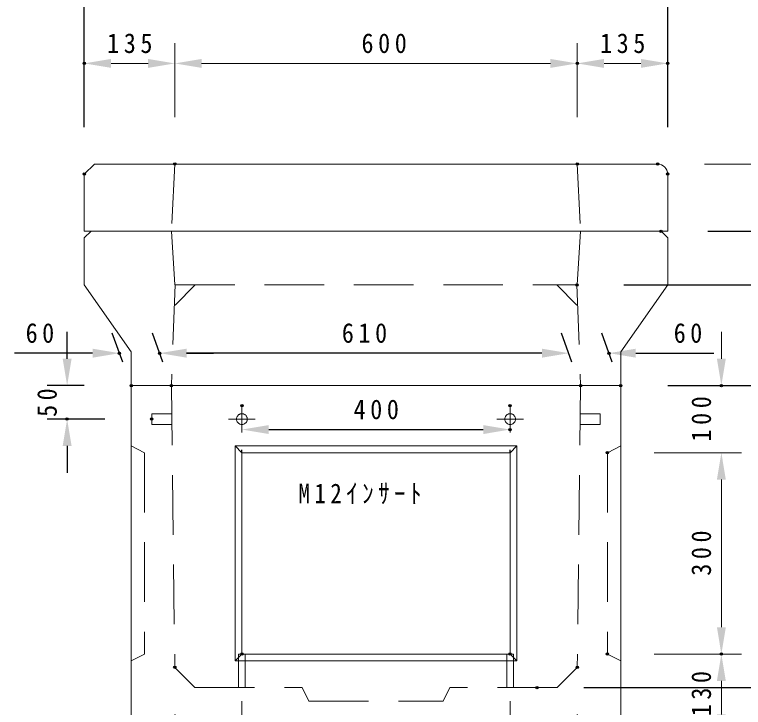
# Model space of a CAD drawing. Units: millimetres, scale not verified. Extents: x -4060 to 4060, y -2828 to 2828.
# Drawn here: x 2280 to 3366, y 796 to 1829 of the extents above; entities that cross this region are included whole.
import ezdxf

# ---------------------------------------------------------------- set-up
doc = ezdxf.new("R2010")
doc.units = ezdxf.units.MM
doc.header["$LTSCALE"] = 7
doc.header["$PDMODE"] = 32
doc.header["$PDSIZE"] = 3.5
doc.linetypes.add('USER1', pattern=[19.05, 12.7, -6.35])
for name, color, linetype, lineweight in [('0-1_DASHED', 7, 'USER1', 18), ('0-5_TXT', 7, 'Continuous', 18), ('0-7_LAYER', 7, 'Continuous', 18), ('0-A_NO', 7, 'Continuous', 18), ('0-B_NO2', 7, 'USER1', 18), ('0-C_CR', 7, 'Continuous', 18), ('0-F_CR2', 7, 'USER1', 18)]:
    doc.layers.add(name, color=color, linetype=linetype, lineweight=lineweight)
doc.layers.add('0-2_DIM', color=7, linetype='Continuous')
doc.layers.add('0-8_Defpoints', color=7, linetype='Continuous')
doc.styles.add('ＭＳ ゴシック', font='')
doc.styles.get('ＭＳ ゴシック').set_extended_font_data('MS Gothic')

# ---------------------------------------------------------------- blocks, each defined once
blk = doc.blocks.new('D36')
at = {"layer": '0-2_DIM'}
for p, q in [((6447.909, 4173.438), (6447.909, 4213.438)), ((6473.494, 4133.438), (6417.909, 4133.438)), ((6504.089, 4083.438), (6417.909, 4083.438)), ((6447.909, 4043.438), (6447.909, 4003.438))]:
    blk.add_line(p, q, dxfattribs=at)
for points in [[(6441.242, 4173.438), (6454.576, 4173.438), (6447.909, 4133.438)], [(6441.242, 4043.438), (6454.576, 4043.438), (6447.909, 4083.438)]]:
    blk.add_solid(points, dxfattribs=at)
at = {"layer": '0-8_Defpoints'}
for p in [(6543.494, 4133.438), (6447.909, 4083.438), (6574.089, 4083.438)]:
    blk.add_point(p, dxfattribs=at)
at = {"layer": '0-2_DIM', "insert": (6432.909, 4086.738), "char_height": 29.33, "attachment_point": 7, "rotation": 90, "style": 'ＭＳ ゴシック'}
blk.add_mtext('\\T1.37;\\W0.9;50', dxfattribs=at)
blk = doc.blocks.new('D37')
at = {"layer": '0-2_DIM'}
for p, q in [((6748.494, 4067.878), (7068.494, 4067.878)), ((6708.494, 4033.438), (6708.494, 4037.878)), ((7108.494, 4033.438), (7108.494, 4037.878))]:
    blk.add_line(p, q, dxfattribs=at)
for points in [[(6748.494, 4074.545), (6748.494, 4061.211), (6708.494, 4067.878)], [(7068.494, 4074.545), (7068.494, 4061.211), (7108.494, 4067.878)]]:
    blk.add_solid(points, dxfattribs=at)
at = {"layer": '0-8_Defpoints'}
for p in [(6708.494, 4103.438), (7108.494, 4103.438), (7108.494, 4067.878)]:
    blk.add_point(p, dxfattribs=at)
at = {"layer": '0-2_DIM', "insert": (6875.094, 4082.878), "char_height": 29.33, "attachment_point": 7, "style": 'ＭＳ ゴシック'}
blk.add_mtext('\\T1.38;\\W0.9;400', dxfattribs=at)
blk = doc.blocks.new('D38')
at = {"layer": '0-2_DIM'}
for p, q in [((6530.755, 4168.438), (6515.02, 4211.67)), ((6590.755, 4168.438), (6575.02, 4211.67)), ((6485.939, 4181.67), (6369.513, 4181.67)), ((6625.939, 4181.67), (6665.939, 4181.67))]:
    blk.add_line(p, q, dxfattribs=at)
for points in [[(6485.939, 4188.337), (6485.939, 4175.004), (6525.939, 4181.67)], [(6625.939, 4188.337), (6625.939, 4175.004), (6585.939, 4181.67)]]:
    blk.add_solid(points, dxfattribs=at)
at = {"layer": '0-8_Defpoints'}
for p in [(6525.939, 4181.67), (6543.494, 4133.438), (6603.494, 4133.438)]:
    blk.add_point(p, dxfattribs=at)
at = {"layer": '0-2_DIM', "insert": (6386.026, 4196.67), "char_height": 29.33, "attachment_point": 7, "style": 'ＭＳ ゴシック'}
blk.add_mtext('\\T1.37;\\W0.9;60', dxfattribs=at)
blk = doc.blocks.new('D39')
at = {"layer": '0-2_DIM'}
for p, q in [((7200.755, 4168.438), (7185.02, 4211.67)), ((7260.755, 4168.438), (7245.02, 4211.67)), ((7155.939, 4181.67), (7115.939, 4181.67)), ((7295.939, 4181.67), (7412.364, 4181.67))]:
    blk.add_line(p, q, dxfattribs=at)
for points in [[(7155.939, 4188.337), (7155.939, 4175.004), (7195.939, 4181.67)], [(7295.939, 4188.337), (7295.939, 4175.004), (7255.939, 4181.67)]]:
    blk.add_solid(points, dxfattribs=at)
at = {"layer": '0-8_Defpoints'}
for p in [(7255.939, 4181.67), (7213.494, 4133.438), (7273.494, 4133.438)]:
    blk.add_point(p, dxfattribs=at)
at = {"layer": '0-2_DIM', "insert": (7352.451, 4196.67), "char_height": 29.33, "attachment_point": 7, "style": 'ＭＳ ゴシック'}
blk.add_mtext('\\T1.37;\\W0.9;60', dxfattribs=at)
blk = doc.blocks.new('D40')
at = {"layer": '0-2_DIM'}
for p, q in [((6590.755, 4168.438), (6575.02, 4211.67)), ((7200.755, 4168.438), (7185.02, 4211.67)), ((7155.939, 4181.67), (6625.939, 4181.67))]:
    blk.add_line(p, q, dxfattribs=at)
for points in [[(6625.939, 4188.337), (6625.939, 4175.004), (6585.939, 4181.67)], [(7155.939, 4188.337), (7155.939, 4175.004), (7195.939, 4181.67)]]:
    blk.add_solid(points, dxfattribs=at)
at = {"layer": '0-8_Defpoints'}
for p in [(6585.939, 4181.67), (6603.494, 4133.438), (7213.494, 4133.438)]:
    blk.add_point(p, dxfattribs=at)
at = {"layer": '0-2_DIM', "insert": (6857.539, 4196.67), "char_height": 29.33, "attachment_point": 7, "style": 'ＭＳ ゴシック'}
blk.add_mtext('\\T1.38;\\W0.9;610', dxfattribs=at)
blk = doc.blocks.new('D42')
at = {"layer": '0-2_DIM'}
for p, q in [((6608.494, 3643.438), (6608.494, 3273.438)), ((7208.494, 3643.438), (7208.494, 3273.438)), ((7168.494, 3303.438), (6648.494, 3303.438))]:
    blk.add_line(p, q, dxfattribs=at)
for points in [[(6648.494, 3310.105), (6648.494, 3296.771), (6608.494, 3303.438)], [(7168.494, 3310.105), (7168.494, 3296.771), (7208.494, 3303.438)]]:
    blk.add_solid(points, dxfattribs=at)
at = {"layer": '0-8_Defpoints'}
for p in [(6608.494, 3713.438), (7208.494, 3713.438), (6608.494, 3303.438)]:
    blk.add_point(p, dxfattribs=at)
at = {"layer": '0-2_DIM', "insert": (6875.094, 3318.438), "char_height": 29.33, "attachment_point": 7, "style": 'ＭＳ ゴシック'}
blk.add_mtext('\\T1.38;\\W0.9;600', dxfattribs=at)
blk = doc.blocks.new('D43')
at = {"layer": '0-8_Defpoints'}
for p in [(6708.494, 3733.438), (7108.494, 3733.438), (6708.494, 3453.438)]:
    blk.add_point(p, dxfattribs=at)
at = {"layer": '0-A_NO'}
for p, q in [((6708.494, 3663.438), (6708.494, 3423.438)), ((7108.494, 3663.438), (7108.494, 3423.438)), ((7068.494, 3453.438), (6748.494, 3453.438))]:
    blk.add_line(p, q, dxfattribs=at)
for points in [[(6748.494, 3460.105), (6748.494, 3446.771), (6708.494, 3453.438)], [(7068.494, 3460.105), (7068.494, 3446.771), (7108.494, 3453.438)]]:
    blk.add_solid(points, dxfattribs=at)
at = {"layer": '0-A_NO', "insert": (6875.094, 3468.438), "char_height": 29.33, "attachment_point": 7, "style": 'ＭＳ ゴシック'}
blk.add_mtext('\\T1.38;\\W0.9;400', dxfattribs=at)
blk = doc.blocks.new('D44')
at = {"layer": '0-2_DIM'}
for p, q in [((7343.494, 4133.438), (7753.494, 4133.438)), ((7723.494, 3643.438), (7723.494, 4093.438)), ((7333.494, 3603.438), (7753.494, 3603.438))]:
    blk.add_line(p, q, dxfattribs=at)
for points in [[(7716.827, 4093.438), (7730.16, 4093.438), (7723.494, 4133.438)], [(7716.827, 3643.438), (7730.16, 3643.438), (7723.494, 3603.438)]]:
    blk.add_solid(points, dxfattribs=at)
at = {"layer": '0-8_Defpoints'}
for p in [(7273.494, 4133.438), (7723.494, 4133.438), (7263.494, 3603.438)]:
    blk.add_point(p, dxfattribs=at)
at = {"layer": '0-2_DIM', "insert": (7708.494, 3835.038), "char_height": 29.33, "attachment_point": 7, "rotation": 90, "style": 'ＭＳ ゴシック'}
blk.add_mtext('\\T1.38;\\W0.9;530', dxfattribs=at)
blk = doc.blocks.new('D45')
at = {"layer": '0-2_DIM'}
for p, q in [((7573.494, 3723.438), (7573.494, 3763.438)), ((7218.494, 3683.438), (7603.494, 3683.438)), ((7333.494, 3603.438), (7603.494, 3603.438)), ((7573.494, 3563.438), (7573.494, 3523.438))]:
    blk.add_line(p, q, dxfattribs=at)
for points in [[(7566.827, 3723.438), (7580.16, 3723.438), (7573.494, 3683.438)], [(7566.827, 3563.438), (7580.16, 3563.438), (7573.494, 3603.438)]]:
    blk.add_solid(points, dxfattribs=at)
at = {"layer": '0-8_Defpoints'}
for p in [(7148.494, 3683.438), (7263.494, 3603.438), (7573.494, 3603.438)]:
    blk.add_point(p, dxfattribs=at)
at = {"layer": '0-2_DIM', "insert": (7558.494, 3621.738), "char_height": 29.33, "attachment_point": 7, "rotation": 90, "style": 'ＭＳ ゴシック'}
blk.add_mtext('\\T1.37;\\W0.9;80', dxfattribs=at)
blk = doc.blocks.new('D46')
at = {"layer": '0-2_DIM'}
for p, q in [((7343.494, 4133.438), (7603.494, 4133.438)), ((7573.494, 3723.438), (7573.494, 4093.438)), ((7218.494, 3683.438), (7603.494, 3683.438))]:
    blk.add_line(p, q, dxfattribs=at)
for points in [[(7566.827, 4093.438), (7580.16, 4093.438), (7573.494, 4133.438)], [(7566.827, 3723.438), (7580.16, 3723.438), (7573.494, 3683.438)]]:
    blk.add_solid(points, dxfattribs=at)
at = {"layer": '0-8_Defpoints'}
for p in [(7273.494, 4133.438), (7573.494, 4133.438), (7148.494, 3683.438)]:
    blk.add_point(p, dxfattribs=at)
at = {"layer": '0-2_DIM', "insert": (7558.494, 3875.038), "char_height": 29.33, "attachment_point": 7, "rotation": 90, "style": 'ＭＳ ゴシック'}
blk.add_mtext('\\T1.38;\\W0.9;450', dxfattribs=at)
blk = doc.blocks.new('D47')
at = {"layer": '0-8_Defpoints'}
for p in [(7253.494, 3733.438), (7263.494, 3603.438), (7423.494, 3603.438)]:
    blk.add_point(p, dxfattribs=at)
at = {"layer": '0-A_NO'}
for p, q in [((7323.494, 3733.438), (7453.494, 3733.438)), ((7423.494, 3693.438), (7423.494, 3643.438)), ((7333.494, 3603.438), (7453.494, 3603.438))]:
    blk.add_line(p, q, dxfattribs=at)
for points in [[(7416.827, 3693.438), (7430.16, 3693.438), (7423.494, 3733.438)], [(7416.827, 3643.438), (7430.16, 3643.438), (7423.494, 3603.438)]]:
    blk.add_solid(points, dxfattribs=at)
at = {"layer": '0-A_NO', "insert": (7408.494, 3640.606), "char_height": 29.33, "attachment_point": 7, "rotation": 90, "style": 'ＭＳ ゴシック'}
blk.add_mtext('\\T1.38;\\W0.9;130', dxfattribs=at)
blk = doc.blocks.new('D48')
at = {"layer": '0-8_Defpoints'}
for p in [(7253.494, 4033.438), (7253.494, 3733.438), (7423.494, 3733.438)]:
    blk.add_point(p, dxfattribs=at)
at = {"layer": '0-A_NO'}
for p, q in [((7323.494, 4033.438), (7453.494, 4033.438)), ((7423.494, 3993.438), (7423.494, 3773.438)), ((7323.494, 3733.438), (7453.494, 3733.438))]:
    blk.add_line(p, q, dxfattribs=at)
for points in [[(7416.827, 3993.438), (7430.16, 3993.438), (7423.494, 4033.438)], [(7416.827, 3773.438), (7430.16, 3773.438), (7423.494, 3733.438)]]:
    blk.add_solid(points, dxfattribs=at)
at = {"layer": '0-A_NO', "insert": (7408.494, 3850.038), "char_height": 29.33, "attachment_point": 7, "rotation": 90, "style": 'ＭＳ ゴシック'}
blk.add_mtext('\\T1.38;\\W0.9;300', dxfattribs=at)
blk = doc.blocks.new('D49')
at = {"layer": '0-8_Defpoints'}
for p in [(7273.494, 4133.438), (7423.494, 4133.438), (7253.494, 4033.438)]:
    blk.add_point(p, dxfattribs=at)
at = {"layer": '0-A_NO'}
for p, q in [((7423.494, 4173.438), (7423.494, 4213.438)), ((7343.494, 4133.438), (7453.494, 4133.438)), ((7323.494, 4033.438), (7453.494, 4033.438)), ((7423.494, 3993.438), (7423.494, 3953.438))]:
    blk.add_line(p, q, dxfattribs=at)
for points in [[(7416.827, 4173.438), (7430.16, 4173.438), (7423.494, 4133.438)], [(7416.827, 3993.438), (7430.16, 3993.438), (7423.494, 4033.438)]]:
    blk.add_solid(points, dxfattribs=at)
at = {"layer": '0-A_NO', "insert": (7408.494, 4050.038), "char_height": 29.33, "attachment_point": 7, "rotation": 90, "style": 'ＭＳ ゴシック'}
blk.add_mtext('\\T1.38;\\W0.9;100', dxfattribs=at)
blk = doc.blocks.new('D59')
at = {"layer": '0-5_TXT'}
for p, q in [((7398.494, 4463.438), (7903.494, 4463.438)), ((7873.494, 4423.438), (7873.494, 3643.438)), ((7333.494, 3603.438), (7903.494, 3603.438))]:
    blk.add_line(p, q, dxfattribs=at)
for points in [[(7866.827, 4423.438), (7880.16, 4423.438), (7873.494, 4463.438)], [(7866.827, 3643.438), (7880.16, 3643.438), (7873.494, 3603.438)]]:
    blk.add_solid(points, dxfattribs=at)
at = {"layer": '0-8_Defpoints'}
for p in [(7328.494, 4463.438), (7263.494, 3603.438), (7873.494, 3603.438)]:
    blk.add_point(p, dxfattribs=at)
at = {"layer": '0-5_TXT', "insert": (7858.494, 4000.038), "char_height": 29.33, "attachment_point": 7, "rotation": 90, "style": 'ＭＳ ゴシック'}
blk.add_mtext('\\T1.38;\\W0.9;860', dxfattribs=at)
blk = doc.blocks.new('D69')
at = {"layer": '0-8_Defpoints'}
for p in [(7328.494, 4463.438), (7723.494, 4463.438), (7333.494, 4363.438)]:
    blk.add_point(p, dxfattribs=at)
at = {"layer": '0-C_CR'}
for p, q in [((7723.494, 4503.438), (7723.494, 4543.438)), ((7398.494, 4463.438), (7753.494, 4463.438)), ((7403.494, 4363.438), (7753.494, 4363.438)), ((7723.494, 4323.438), (7723.494, 4283.438))]:
    blk.add_line(p, q, dxfattribs=at)
for points in [[(7716.827, 4503.438), (7730.16, 4503.438), (7723.494, 4463.438)], [(7716.827, 4323.438), (7730.16, 4323.438), (7723.494, 4363.438)]]:
    blk.add_solid(points, dxfattribs=at)
at = {"layer": '0-C_CR', "insert": (7708.494, 4380.038), "char_height": 29.33, "attachment_point": 7, "rotation": 90, "style": 'ＭＳ ゴシック'}
blk.add_mtext('\\T1.38;\\W0.9;100', dxfattribs=at)
blk = doc.blocks.new('D70')
at = {"layer": '0-2_DIM'}
for p, q in [((7403.494, 4363.438), (7753.494, 4363.438)), ((7723.494, 4323.438), (7723.494, 4173.438)), ((7343.494, 4133.438), (7753.494, 4133.438))]:
    blk.add_line(p, q, dxfattribs=at)
for points in [[(7716.827, 4323.438), (7730.16, 4323.438), (7723.494, 4363.438)], [(7716.827, 4173.438), (7730.16, 4173.438), (7723.494, 4133.438)]]:
    blk.add_solid(points, dxfattribs=at)
at = {"layer": '0-8_Defpoints'}
for p in [(7333.494, 4363.438), (7273.494, 4133.438), (7723.494, 4133.438)]:
    blk.add_point(p, dxfattribs=at)
at = {"layer": '0-2_DIM', "insert": (7708.49, 4215.038), "char_height": 29.33, "attachment_point": 7, "rotation": 90, "style": 'ＭＳ ゴシック'}
blk.add_mtext('\\T1.38;\\W0.9;230', dxfattribs=at)
blk = doc.blocks.new('D71')
at = {"layer": '0-2_DIM'}
for p, q in [((7573.494, 4403.438), (7573.494, 4443.438)), ((7403.494, 4363.438), (7603.494, 4363.438)), ((7278.138, 4283.438), (7603.494, 4283.438)), ((7573.494, 4243.438), (7573.494, 4203.438))]:
    blk.add_line(p, q, dxfattribs=at)
for points in [[(7566.827, 4403.438), (7580.16, 4403.438), (7573.494, 4363.438)], [(7566.827, 4243.438), (7580.16, 4243.438), (7573.494, 4283.438)]]:
    blk.add_solid(points, dxfattribs=at)
at = {"layer": '0-8_Defpoints'}
for p in [(7333.494, 4363.438), (7208.138, 4283.438), (7573.494, 4283.438)]:
    blk.add_point(p, dxfattribs=at)
at = {"layer": '0-2_DIM', "insert": (7558.494, 4301.738), "char_height": 29.33, "attachment_point": 7, "rotation": 90, "style": 'ＭＳ ゴシック'}
blk.add_mtext('\\T1.37;\\W0.9;80', dxfattribs=at)
blk = doc.blocks.new('D72')
at = {"layer": '0-2_DIM'}
for p, q in [((7278.138, 4283.438), (7603.494, 4283.438)), ((7573.494, 4243.438), (7573.494, 4173.438)), ((7343.494, 4133.438), (7603.494, 4133.438))]:
    blk.add_line(p, q, dxfattribs=at)
for points in [[(7566.827, 4243.438), (7580.16, 4243.438), (7573.494, 4283.438)], [(7566.827, 4173.438), (7580.16, 4173.438), (7573.494, 4133.438)]]:
    blk.add_solid(points, dxfattribs=at)
at = {"layer": '0-8_Defpoints'}
for p in [(7208.138, 4283.438), (7273.494, 4133.438), (7573.494, 4133.438)]:
    blk.add_point(p, dxfattribs=at)
at = {"layer": '0-2_DIM', "insert": (7558.494, 4175.038), "char_height": 29.33, "attachment_point": 7, "rotation": 90, "style": 'ＭＳ ゴシック'}
blk.add_mtext('\\T1.38;\\W0.9;150', dxfattribs=at)
blk = doc.blocks.new('D73')
at = {"layer": '0-2_DIM'}
for p, q in [((6473.494, 4518.438), (6473.494, 4793.438)), ((7343.494, 4518.438), (7343.494, 4793.438)), ((6513.494, 4763.438), (7303.494, 4763.438))]:
    blk.add_line(p, q, dxfattribs=at)
for points in [[(6513.494, 4770.105), (6513.494, 4756.771), (6473.494, 4763.438)], [(7303.494, 4770.105), (7303.494, 4756.771), (7343.494, 4763.438)]]:
    blk.add_solid(points, dxfattribs=at)
at = {"layer": '0-8_Defpoints'}
for p in [(7343.494, 4763.438), (6473.494, 4448.438), (7343.494, 4448.438)]:
    blk.add_point(p, dxfattribs=at)
at = {"layer": '0-2_DIM', "insert": (6875.094, 4778.438), "char_height": 29.33, "attachment_point": 7, "style": 'ＭＳ ゴシック'}
blk.add_mtext('\\T1.38;\\W0.9;870', dxfattribs=at)
blk = doc.blocks.new('D74')
at = {"layer": '0-8_Defpoints'}
for p in [(6473.494, 4613.438), (6608.494, 4463.438), (6473.494, 4448.438)]:
    blk.add_point(p, dxfattribs=at)
at = {"layer": '0-C_CR'}
for p, q in [((6473.494, 4518.438), (6473.494, 4643.438)), ((6608.494, 4533.438), (6608.494, 4643.438)), ((6568.494, 4613.438), (6513.494, 4613.438))]:
    blk.add_line(p, q, dxfattribs=at)
for points in [[(6513.494, 4620.105), (6513.494, 4606.771), (6473.494, 4613.438)], [(6568.494, 4620.105), (6568.494, 4606.771), (6608.494, 4613.438)]]:
    blk.add_solid(points, dxfattribs=at)
at = {"layer": '0-C_CR', "insert": (6507.594, 4628.438), "char_height": 29.33, "attachment_point": 7, "style": 'ＭＳ ゴシック'}
blk.add_mtext('\\T1.38;\\W0.9;135', dxfattribs=at)
blk = doc.blocks.new('D75')
at = {"layer": '0-8_Defpoints'}
for p in [(7208.494, 4613.438), (6608.494, 4463.438), (7208.494, 4463.438)]:
    blk.add_point(p, dxfattribs=at)
at = {"layer": '0-C_CR'}
for p, q in [((6608.494, 4533.438), (6608.494, 4643.438)), ((7208.494, 4533.438), (7208.494, 4643.438)), ((6648.494, 4613.438), (7168.494, 4613.438))]:
    blk.add_line(p, q, dxfattribs=at)
for points in [[(6648.494, 4620.105), (6648.494, 4606.771), (6608.494, 4613.438)], [(7168.494, 4620.105), (7168.494, 4606.771), (7208.494, 4613.438)]]:
    blk.add_solid(points, dxfattribs=at)
at = {"layer": '0-C_CR', "insert": (6886.849, 4628.438), "char_height": 29.33, "attachment_point": 7, "style": 'ＭＳ ゴシック'}
blk.add_mtext('\\T1.38;\\W0.9;600', dxfattribs=at)
blk = doc.blocks.new('D76')
at = {"layer": '0-8_Defpoints'}
for p in [(7343.494, 4613.438), (7208.494, 4463.438), (7343.494, 4448.438)]:
    blk.add_point(p, dxfattribs=at)
at = {"layer": '0-C_CR'}
for p, q in [((7208.494, 4533.438), (7208.494, 4643.438)), ((7343.494, 4518.438), (7343.494, 4643.438)), ((7248.494, 4613.438), (7303.494, 4613.438))]:
    blk.add_line(p, q, dxfattribs=at)
for points in [[(7248.494, 4620.105), (7248.494, 4606.771), (7208.494, 4613.438)], [(7303.494, 4620.105), (7303.494, 4606.771), (7343.494, 4613.438)]]:
    blk.add_solid(points, dxfattribs=at)
at = {"layer": '0-C_CR', "insert": (7242.594, 4628.438), "char_height": 29.33, "attachment_point": 7, "style": 'ＭＳ ゴシック'}
blk.add_mtext('\\T1.38;\\W0.9;135', dxfattribs=at)

msp = doc.modelspace()

# ---------------------------------------------------------------- linework, layer by layer
at = {"layer": '0-1_DASHED'}
for p, q in [((2518.494, 1425.938), (2513.494, 1505.938)), ((3118.494, 1425.938), (3123.494, 1505.938)), ((2518.849, 1425.938), (2513.494, 1275.938)), ((2518.849, 1395.938), (2548.849, 1425.938)), ((2518.849, 1425.938), (3118.138, 1425.938)), ((3088.138, 1425.938), (3118.138, 1395.938)), ((3118.138, 1425.938), (3123.494, 1275.938)), ((2513.494, 1275.938), (2518.494, 855.938)), ((3123.494, 1275.938), (3118.494, 855.938)), ((2518.494, 855.938), (2548.494, 825.938)), ((3118.494, 855.938), (3088.494, 825.938)), ((2548.494, 825.938), (2708.494, 825.938)), ((2708.494, 825.938), (2718.494, 805.938)), ((2928.494, 825.938), (2918.494, 805.938)), ((3088.494, 825.938), (2928.494, 825.938)), ((2718.494, 805.938), (2918.494, 805.938))]:
    msp.add_line(p, q, dxfattribs=at)
for points in [[(2484.089, 1217.938), (2514.089, 1217.938), (2514.089, 1233.938), (2484.089, 1233.938)], [(3152.899, 1217.938), (3122.899, 1217.938), (3122.899, 1233.938), (3152.899, 1233.938)], [(2623.494, 875.938), (2613.494, 875.938), (2613.494, 825.938), (2623.494, 825.938)], [(3013.494, 875.938), (3023.494, 875.938), (3023.494, 825.938), (3013.494, 825.938)]]:
    msp.add_lwpolyline(points, close=True, dxfattribs=at)
for centre in [(2618.494, 1225.938), (3018.494, 1225.938)]:
    msp.add_circle(centre, 8, dxfattribs=at)
at = {"layer": '0-7_LAYER'}
for p, q in [((2383.494, 1495.938), (2393.494, 1505.938)), ((2393.494, 1505.938), (3243.494, 1505.938)), ((3243.494, 1505.938), (3253.494, 1495.938)), ((2383.494, 1495.938), (2383.494, 1425.938)), ((3253.494, 1495.938), (3253.494, 1425.938)), ((2383.494, 1425.938), (2453.494, 1325.938)), ((3253.494, 1425.938), (3183.494, 1325.938)), ((2453.494, 1275.938), (2453.494, 1325.938)), ((3183.494, 1275.938), (3183.494, 1325.938)), ((2453.494, 1275.938), (3183.494, 1275.938)), ((2453.494, 1275.938), (3183.494, 1275.938)), ((2618.494, 1205.938), (2618.494, 1245.938)), ((3018.494, 1205.938), (3018.494, 1245.938)), ((2598.494, 1225.938), (2638.494, 1225.938)), ((2998.494, 1225.938), (3038.494, 1225.938))]:
    msp.add_line(p, q, dxfattribs=at)
msp.add_lwpolyline([(2463.494, 745.938), (3173.494, 745.938), (3183.494, 755.938), (3183.494, 1275.938), (2453.494, 1275.938), (2453.494, 755.938)], close=True, dxfattribs=at)
at = {"layer": '0-A_NO'}
for p, q in [((2608.494, 1185.938), (2618.494, 1175.938)), ((3018.494, 1175.938), (3028.494, 1185.938)), ((2618.494, 875.938), (2608.494, 865.938)), ((3018.494, 875.938), (3028.494, 865.938))]:
    msp.add_line(p, q, dxfattribs=at)
for points in [[(2608.494, 865.938), (3028.494, 865.938), (3028.494, 1185.938), (2608.494, 1185.938)], [(2618.494, 875.938), (3018.494, 875.938), (3018.494, 1175.938), (2618.494, 1175.938)]]:
    msp.add_lwpolyline(points, close=True, dxfattribs=at)
at = {"layer": '0-B_NO2'}
for p, q in [((3183.494, 1185.938), (3163.494, 1175.938)), ((3163.494, 1175.938), (3163.494, 875.938)), ((3163.494, 875.938), (3183.494, 865.938))]:
    msp.add_line(p, q, dxfattribs=at)
msp.add_lwpolyline([(2453.494, 1185.938), (2473.494, 1175.938), (2473.494, 875.938), (2453.494, 865.938)], dxfattribs=at)
at = {"layer": '0-C_CR'}
msp.add_line((2398.494, 1605.938), (3238.494, 1605.938), dxfattribs=at)
msp.add_lwpolyline([(3253.494, 1590.938), (3253.494, 1505.938), (2383.494, 1505.938), (2383.494, 1590.938), (2398.494, 1605.938)], dxfattribs=at)
msp.add_arc((3238.494, 1590.938), 15, 0, 90, dxfattribs=at)
at = {"layer": '0-F_CR2'}
for p, q in [((2518.494, 1605.938), (2513.494, 1505.938)), ((3118.494, 1605.938), (3123.494, 1505.938))]:
    msp.add_line(p, q, dxfattribs=at)

# ---------------------------------------------------------------- block references
at = {"layer": '0-2_DIM'}
for name in ['D73', 'D71', 'D70', 'D72', 'D38', 'D40', 'D39', 'D36', 'D46', 'D44', 'D37', 'D45', 'D42']:
    msp.add_blockref(name, (-4090, -2857.5), dxfattribs=at)
at = {"layer": '0-5_TXT'}
msp.add_blockref('D59', (-4090, -2857.5), dxfattribs=at)
at = {"layer": '0-A_NO'}
for name in ['D49', 'D48', 'D43', 'D47']:
    msp.add_blockref(name, (-4090, -2857.5), dxfattribs=at)
at = {"layer": '0-C_CR'}
for name in ['D74', 'D75', 'D76', 'D69']:
    msp.add_blockref(name, (-4090, -2857.5), dxfattribs=at)

# ---------------------------------------------------------------- texts
at = {"layer": '0-5_TXT', "insert": (2702.925, 1099.173), "char_height": 29.33, "attachment_point": 7, "style": 'ＭＳ ゴシック'}
msp.add_mtext('\\T1.4;\\W0.85;M12ｲﾝｻｰﾄ', dxfattribs=at)

doc.saveas('drawing.dxf')
